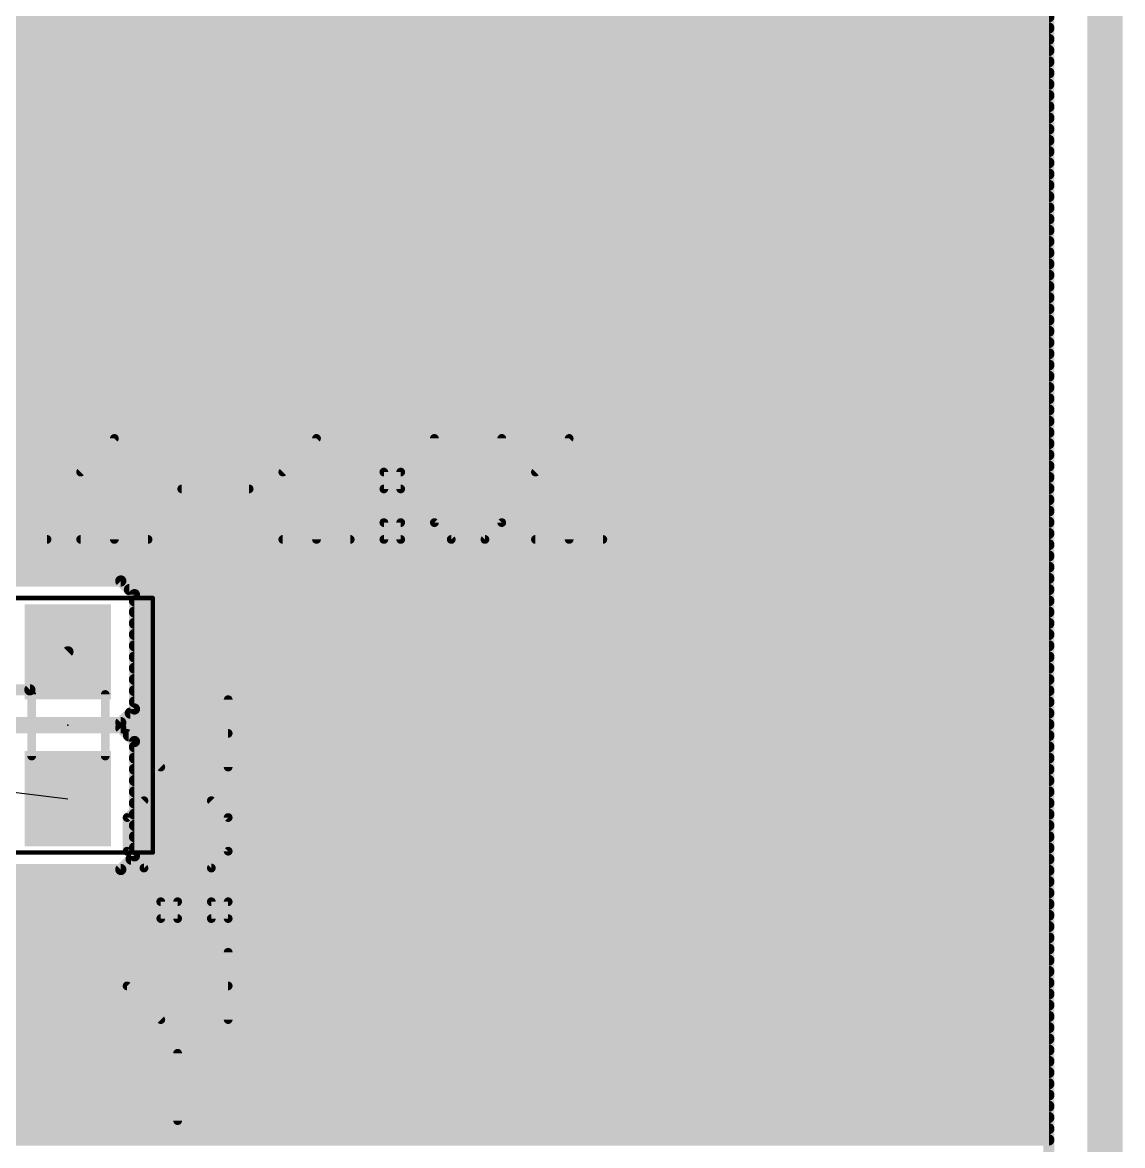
# Model space of a CAD drawing. Extents: x -13 to 61, y -28 to 85.
# Drawn here: x 37.47 to 50.2, y 44.14 to 57.14 of the extents above; entities that cross this region are included whole.
import ezdxf

# ---------------------------------------------------------------- set-up
doc = ezdxf.new("R2010")
doc.units = 0
for name, color, linetype in [('1', 22, 'CONTINUOUS'), ('19', 53, 'CONTINUOUS'), ('20', 7, 'CONTINUOUS'), ('23', 7, 'CONTINUOUS'), ('25', 253, 'CONTINUOUS'), ('39', 22, 'CONTINUOUS'), ('51', 253, 'CONTINUOUS')]:
    doc.layers.add(name, color=color, linetype=linetype)

# ---------------------------------------------------------------- blocks, each defined once
blk = doc.blocks.new('RECT')
blk.add_solid([(-0.5, -0.5), (0.5, -0.5), (-0.5, 0.5), (0.5, 0.5)])

msp = doc.modelspace()

# ---------------------------------------------------------------- linework, layer by layer
at = {"layer": '1', "const_width": 0.13}
for points in [[(49.3508, 67), (49.3508, 8)], [(35.0622, 57.2), (49.3508, 57.2)], [(35.1922, 57.07), (49.3508, 57.07)], [(35.3222, 56.94), (49.3508, 56.94)], [(35.4522, 56.81), (49.3508, 56.81)], [(35.5822, 56.68), (49.3508, 56.68)], [(35.6477, 56.55), (49.3508, 56.55)], [(35.6477, 56.42), (49.3508, 56.42)], [(35.5468, 56.29), (49.3508, 56.29)], [(35.4168, 56.16), (49.3508, 56.16)], [(35.2868, 56.03), (49.3508, 56.03)], [(35.1568, 55.9), (49.3508, 55.9)], [(35.0268, 55.77), (49.3508, 55.77)], [(34.8968, 55.64), (49.3508, 55.64)], [(34.7668, 55.51), (49.3508, 55.51)], [(34.6368, 55.38), (49.3508, 55.38)], [(34.5068, 55.25), (49.3508, 55.25)], [(34.3768, 55.12), (49.3508, 55.12)], [(34.2468, 54.99), (49.3508, 54.99)], [(34.1168, 54.86), (49.3508, 54.86)], [(33.9868, 54.73), (49.3508, 54.73)], [(33.8568, 54.6), (49.3508, 54.6)], [(33.7268, 54.47), (49.3508, 54.47)], [(33.5968, 54.34), (49.3508, 54.34)], [(33.4668, 54.21), (49.3508, 54.21)], [(33.3368, 54.08), (49.3508, 54.08)], [(33.2068, 53.95), (49.3508, 53.95)], [(33.0768, 53.82), (49.3508, 53.82)], [(32.9468, 53.69), (49.3508, 53.69)], [(32.8168, 53.56), (49.3508, 53.56)], [(32.6868, 53.43), (49.3508, 53.43)], [(32.5568, 53.3), (49.3508, 53.3)], [(32.4268, 53.17), (49.3508, 53.17)], [(32.2968, 53.04), (49.3508, 53.04)], [(32.1668, 52.91), (49.3508, 52.91)], [(32.0368, 52.78), (49.3508, 52.78)], [(31.9068, 52.65), (49.3508, 52.65)], [(31.7768, 52.52), (49.3508, 52.52)], [(31.6468, 52.39), (49.3508, 52.39)], [(31.5168, 52.26), (49.3508, 52.26)], [(31.3868, 52.13), (49.3508, 52.13)], [(31.2568, 52), (49.3508, 52)], [(31.1222, 51.87), (49.3508, 51.87)], [(30.9968, 51.74), (49.3508, 51.74)], [(30.8668, 51.61), (49.3508, 51.61)], [(30.7368, 51.48), (49.3508, 51.48)], [(30.6068, 51.35), (49.3508, 51.35)], [(34.2538, 51.22), (49.3508, 51.22)], [(34.3838, 51.09), (49.3508, 51.09)], [(34.5138, 50.96), (49.3508, 50.96)], [(34.6438, 50.83), (49.3508, 50.83)], [(34.7738, 50.7), (49.3508, 50.7)], [(38.6118, 50.67), (37.3882, 50.67)], [(38.77, 50.5118), (38.6118, 50.67)], [(38.7118, 50.57), (49.3508, 50.57)], [(38.77, 49.1882), (38.77, 50.5118)], [(38.77, 50.44), (49.3508, 50.44)], [(38.77, 50.31), (49.3508, 50.31)], [(38.77, 50.18), (49.3508, 50.18)], [(38.77, 50.05), (49.3508, 50.05)], [(38.77, 49.92), (49.3508, 49.92)], [(38, 49.85), (37.56, 49.41)], [(38.77, 49.79), (49.3508, 49.79)], [(38.77, 49.66), (49.3508, 49.66)], [(38.77, 49.53), (49.3508, 49.53)], [(37.56, 49.41), (34.11, 49.41)], [(38.77, 49.4), (49.3508, 49.4)], [(38.77, 49.27), (49.3508, 49.27)], [(38.6118, 49.03), (38.77, 49.1882)], [(38.7218, 49.14), (49.3508, 49.14)], [(35.72, 49.01), (49.3508, 49.01)], [(37.3882, 49.03), (38.6118, 49.03)], [(38.6118, 48.97), (37.3882, 48.97)], [(38.77, 48.8118), (38.6118, 48.97)], [(38.7018, 48.88), (49.3508, 48.88)], [(38.77, 47.4882), (38.77, 48.8118)], [(38.77, 48.75), (49.3508, 48.75)], [(38.77, 48.62), (49.3508, 48.62)], [(38.77, 48.49), (49.3508, 48.49)], [(38.77, 48.36), (49.3508, 48.36)], [(38.77, 48.23), (49.3508, 48.23)], [(38.77, 48.1), (49.3508, 48.1)], [(38.77, 47.97), (49.3508, 47.97)], [(38.77, 47.84), (49.3508, 47.84)], [(38.77, 47.71), (49.3508, 47.71)], [(38.77, 47.58), (49.3508, 47.58)], [(38.6118, 47.33), (38.77, 47.4882)], [(38.7318, 47.45), (49.3508, 47.45)], [(35.72, 47.32), (49.3508, 47.32)], [(37.3882, 47.33), (38.6118, 47.33)], [(35.72, 47.19), (49.3508, 47.19)], [(35.6418, 47.06), (49.3508, 47.06)], [(34.365, 46.93), (49.3508, 46.93)], [(34.3038, 46.8), (49.3508, 46.8)], [(35.6618, 46.67), (49.3508, 46.67)], [(35.72, 46.54), (49.3508, 46.54)], [(35.72, 46.41), (49.3508, 46.41)], [(35.72, 46.28), (49.3508, 46.28)], [(35.72, 46.15), (49.3508, 46.15)], [(35.72, 46.02), (49.3508, 46.02)], [(35.72, 45.89), (49.3508, 45.89)], [(35.5918, 45.76), (49.3508, 45.76)], [(0.6492, 45.63), (49.3508, 45.63)], [(0.6492, 45.5), (49.3508, 45.5)], [(0.6492, 45.37), (49.3508, 45.37)], [(0.6492, 45.24), (49.3508, 45.24)], [(0.6492, 45.11), (49.3508, 45.11)], [(0.6492, 44.98), (49.3508, 44.98)], [(0.6492, 44.85), (49.3508, 44.85)], [(0.6492, 44.72), (49.3508, 44.72)], [(0.6492, 44.59), (49.3508, 44.59)], [(0.6492, 44.46), (49.3508, 44.46)], [(0.6492, 44.33), (49.3508, 44.33)], [(0.6492, 44.2), (49.3508, 44.2)]]:
    msp.add_lwpolyline(points, dxfattribs=at)
at = {"layer": '1', "const_width": 0.065}
for points in [[(49.3508, 57.1675, 1), (49.3508, 57.2325)], [(49.3508, 57.0375, 1), (49.3508, 57.1025)], [(49.3508, 56.9075, 1), (49.3508, 56.9725)], [(49.3508, 56.7775, 1), (49.3508, 56.8425)], [(49.3508, 56.6475, 1), (49.3508, 56.7125)], [(49.3508, 56.5175, 1), (49.3508, 56.5825)], [(49.3508, 56.3875, 1), (49.3508, 56.4525)], [(49.3508, 56.2575, 1), (49.3508, 56.3225)], [(49.3508, 56.1275, 1), (49.3508, 56.1925)], [(49.3508, 55.9975, 1), (49.3508, 56.0625)], [(49.3508, 55.8675, 1), (49.3508, 55.9325)], [(49.3508, 55.7375, 1), (49.3508, 55.8025)], [(49.3508, 55.6075, 1), (49.3508, 55.6725)], [(49.3508, 55.4775, 1), (49.3508, 55.5425)], [(49.3508, 55.3475, 1), (49.3508, 55.4125)], [(49.3508, 55.2175, 1), (49.3508, 55.2825)], [(49.3508, 55.0875, 1), (49.3508, 55.1525)], [(49.3508, 54.9575, 1), (49.3508, 55.0225)], [(49.3508, 54.8275, 1), (49.3508, 54.8925)], [(49.3508, 54.6975, 1), (49.3508, 54.7625)], [(49.3508, 54.5675, 1), (49.3508, 54.6325)], [(49.3508, 54.4375, 1), (49.3508, 54.5025)], [(49.3508, 54.3075, 1), (49.3508, 54.3725)], [(49.3508, 54.1775, 1), (49.3508, 54.2425)], [(49.3508, 54.0475, 1), (49.3508, 54.1125)], [(49.3508, 53.9175, 1), (49.3508, 53.9825)], [(49.3508, 53.7875, 1), (49.3508, 53.8525)], [(49.3508, 53.6575, 1), (49.3508, 53.7225)], [(49.3508, 53.5275, 1), (49.3508, 53.5925)], [(49.3508, 53.3975, 1), (49.3508, 53.4625)], [(49.3508, 53.2675, 1), (49.3508, 53.3325)], [(49.3508, 53.1375, 1), (49.3508, 53.2025)], [(49.3508, 53.0075, 1), (49.3508, 53.0725)], [(49.3508, 52.8775, 1), (49.3508, 52.9425)], [(49.3508, 52.7475, 1), (49.3508, 52.8125)], [(49.3508, 52.6175, 1), (49.3508, 52.6825)], [(49.3508, 52.4875, 1), (49.3508, 52.5525)], [(49.3508, 52.3575, 1), (49.3508, 52.4225)], [(49.3508, 52.2275, 1), (49.3508, 52.2925)], [(49.3508, 52.0975, 1), (49.3508, 52.1625)], [(49.3508, 51.9675, 1), (49.3508, 52.0325)], [(49.3508, 51.8375, 1), (49.3508, 51.9025)], [(49.3508, 51.7075, 1), (49.3508, 51.7725)], [(49.3508, 51.5775, 1), (49.3508, 51.6425)], [(49.3508, 51.4475, 1), (49.3508, 51.5125)], [(49.3508, 51.3175, 1), (49.3508, 51.3825)], [(49.3508, 51.1875, 1), (49.3508, 51.2525)], [(49.3508, 51.0575, 1), (49.3508, 51.1225)], [(49.3508, 50.9275, 1), (49.3508, 50.9925)], [(49.3508, 50.7975, 1), (49.3508, 50.8625)], [(38.6348, 50.693, 1), (38.5889, 50.647)], [(38.6118, 50.6375, 1), (38.6118, 50.7025)], [(49.3508, 50.6675, 1), (49.3508, 50.7325)], [(38.7118, 50.6025, 1), (38.7118, 50.5375)], [(38.8025, 50.5118, 1), (38.7375, 50.5118)], [(49.3508, 50.5375, 1), (49.3508, 50.6025)], [(38.77, 50.4725, 1), (38.77, 50.4075)], [(38.747, 50.4889, 1), (38.793, 50.5348)], [(49.3508, 50.4075, 1), (49.3508, 50.4725)], [(38.77, 50.3425, 1), (38.77, 50.2775)], [(49.3508, 50.2775, 1), (49.3508, 50.3425)], [(38.77, 50.2125, 1), (38.77, 50.1475)], [(49.3508, 50.1475, 1), (49.3508, 50.2125)], [(38.77, 50.0825, 1), (38.77, 50.0175)], [(49.3508, 50.0175, 1), (49.3508, 50.0825)], [(38.77, 49.9525, 1), (38.77, 49.8875)], [(49.3508, 49.8875, 1), (49.3508, 49.9525)], [(38.023, 49.827, 1), (37.977, 49.873)], [(38.77, 49.8225, 1), (38.77, 49.7575)], [(49.3508, 49.7575, 1), (49.3508, 49.8225)], [(38.77, 49.6925, 1), (38.77, 49.6275)], [(49.3508, 49.6275, 1), (49.3508, 49.6925)], [(38.77, 49.5625, 1), (38.77, 49.4975)], [(49.3508, 49.4975, 1), (49.3508, 49.5625)], [(37.537, 49.433, 1), (37.583, 49.387)], [(37.56, 49.3775, 1), (37.56, 49.4425)], [(38.77, 49.4325, 1), (38.77, 49.3675)], [(49.3508, 49.3675, 1), (49.3508, 49.4325)], [(38.77, 49.3025, 1), (38.77, 49.2375)], [(49.3508, 49.2375, 1), (49.3508, 49.3025)], [(38.7218, 49.1725, 1), (38.7218, 49.1075)], [(38.7375, 49.1882, 1), (38.8025, 49.1882)], [(38.793, 49.1652, 1), (38.747, 49.2111)], [(49.3508, 49.1075, 1), (49.3508, 49.1725)], [(38.5889, 49.053, 1), (38.6348, 49.007)], [(38.6348, 48.993, 1), (38.5889, 48.947)], [(38.6118, 48.9975, 1), (38.6118, 49.0625)], [(38.6118, 48.9375, 1), (38.6118, 49.0025)], [(49.3508, 48.9775, 1), (49.3508, 49.0425)], [(38.7018, 48.9125, 1), (38.7018, 48.8475)], [(49.3508, 48.8475, 1), (49.3508, 48.9125)], [(38.8025, 48.8118, 1), (38.7375, 48.8118)], [(38.77, 48.7825, 1), (38.77, 48.7175)], [(38.747, 48.7889, 1), (38.793, 48.8348)], [(49.3508, 48.7175, 1), (49.3508, 48.7825)], [(38.77, 48.6525, 1), (38.77, 48.5875)], [(49.3508, 48.5875, 1), (49.3508, 48.6525)], [(38.77, 48.5225, 1), (38.77, 48.4575)], [(49.3508, 48.4575, 1), (49.3508, 48.5225)], [(38.77, 48.3925, 1), (38.77, 48.3275)], [(49.3508, 48.3275, 1), (49.3508, 48.3925)], [(38.77, 48.2625, 1), (38.77, 48.1975)], [(49.3508, 48.1975, 1), (49.3508, 48.2625)], [(38.77, 48.1325, 1), (38.77, 48.0675)], [(49.3508, 48.0675, 1), (49.3508, 48.1325)], [(38.77, 48.0025, 1), (38.77, 47.9375)], [(49.3508, 47.9375, 1), (49.3508, 48.0025)], [(38.77, 47.8725, 1), (38.77, 47.8075)], [(49.3508, 47.8075, 1), (49.3508, 47.8725)], [(38.77, 47.7425, 1), (38.77, 47.6775)], [(49.3508, 47.6775, 1), (49.3508, 47.7425)], [(38.77, 47.6125, 1), (38.77, 47.5475)], [(49.3508, 47.5475, 1), (49.3508, 47.6125)], [(38.7318, 47.4825, 1), (38.7318, 47.4175)], [(38.7375, 47.4882, 1), (38.8025, 47.4882)], [(38.793, 47.4652, 1), (38.747, 47.5111)], [(49.3508, 47.4175, 1), (49.3508, 47.4825)], [(38.5889, 47.353, 1), (38.6348, 47.307)], [(38.6118, 47.2975, 1), (38.6118, 47.3625)], [(49.3508, 47.2875, 1), (49.3508, 47.3525)], [(49.3508, 47.1575, 1), (49.3508, 47.2225)], [(49.3508, 47.0275, 1), (49.3508, 47.0925)], [(49.3508, 46.8975, 1), (49.3508, 46.9625)], [(49.3508, 46.7675, 1), (49.3508, 46.8325)], [(49.3508, 46.6375, 1), (49.3508, 46.7025)], [(49.3508, 46.5075, 1), (49.3508, 46.5725)], [(49.3508, 46.3775, 1), (49.3508, 46.4425)], [(49.3508, 46.2475, 1), (49.3508, 46.3125)], [(49.3508, 46.1175, 1), (49.3508, 46.1825)], [(49.3508, 45.9875, 1), (49.3508, 46.0525)], [(49.3508, 45.8575, 1), (49.3508, 45.9225)], [(49.3508, 45.7275, 1), (49.3508, 45.7925)], [(49.3508, 45.5975, 1), (49.3508, 45.6625)], [(49.3508, 45.4675, 1), (49.3508, 45.5325)], [(49.3508, 45.3375, 1), (49.3508, 45.4025)], [(49.3508, 45.2075, 1), (49.3508, 45.2725)], [(49.3508, 45.0775, 1), (49.3508, 45.1425)], [(49.3508, 44.9475, 1), (49.3508, 45.0125)], [(49.3508, 44.8175, 1), (49.3508, 44.8825)], [(49.3508, 44.6875, 1), (49.3508, 44.7525)], [(49.3508, 44.5575, 1), (49.3508, 44.6225)], [(49.3508, 44.4275, 1), (49.3508, 44.4925)], [(49.3508, 44.2975, 1), (49.3508, 44.3625)], [(49.3508, 44.1675, 1), (49.3508, 44.2325)]]:
    msp.add_lwpolyline(points, format="xyb", dxfattribs=at)
at = {"layer": '19'}
msp.add_line((33, 48.75), (38, 48.15), dxfattribs=at)
at = {"layer": '20', "const_width": 0.4064}
msp.add_lwpolyline([(50, 75), (50, 0)], dxfattribs=at)
at = {"layer": '23'}
msp.add_point((38, 49), dxfattribs=at)
at = {"layer": '25', "const_width": 0.1016}
for points in [[(38.1478, 51.9304), (38.5376, 52.3202)], [(38.5376, 52.3202), (38.5376, 51.1508)], [(40.4866, 51.9304), (40.8764, 52.3202)], [(40.8764, 52.3202), (40.8764, 51.1508)], [(42.2407, 52.3202), (42.2407, 51.3457)], [(43.0203, 51.3457), (43.0203, 52.3202)], [(43.4101, 51.9304), (43.7999, 52.3202)], [(43.7999, 52.3202), (43.7999, 51.1508)], [(41.656, 51.9304), (41.8509, 51.9304)], [(41.656, 51.7355), (41.656, 51.9304)], [(41.8509, 51.9304), (41.8509, 51.7355)], [(39.3172, 51.7355), (40.0968, 51.7355)], [(41.8509, 51.7355), (41.656, 51.7355)], [(41.656, 51.3457), (41.8509, 51.3457)], [(41.656, 51.1508), (41.656, 51.3457)], [(41.8509, 51.3457), (41.8509, 51.1508)], [(42.2407, 51.3457), (42.4356, 51.1508)], [(42.8254, 51.1508), (43.0203, 51.3457)], [(36.9784, 51.1508), (37.758, 51.1508)], [(38.1478, 51.1508), (38.9274, 51.1508)], [(40.4866, 51.1508), (41.2662, 51.1508)], [(41.8509, 51.1508), (41.656, 51.1508)], [(42.4356, 51.1508), (42.8254, 51.1508)], [(43.4101, 51.1508), (44.1897, 51.1508)], [(39.8542, 48.5164), (39.8542, 49.296)], [(39.0746, 48.5164), (38.6848, 48.9062)], [(38.6848, 48.9062), (39.8542, 48.9062)], [(38.8797, 48.1266), (38.6848, 47.9317)], [(39.8542, 47.9317), (39.6593, 48.1266)], [(38.6848, 47.9317), (38.6848, 47.5419)], [(39.8542, 47.5419), (39.8542, 47.9317)], [(38.6848, 47.5419), (38.8797, 47.347)], [(39.6593, 47.347), (39.8542, 47.5419)], [(38.8797, 47.347), (39.6593, 47.347)], [(39.0746, 46.7623), (39.0746, 46.9572)], [(39.0746, 46.9572), (39.2695, 46.9572)], [(39.2695, 46.9572), (39.2695, 46.7623)], [(39.6593, 46.7623), (39.6593, 46.9572)], [(39.6593, 46.9572), (39.8542, 46.9572)], [(39.8542, 46.9572), (39.8542, 46.7623)], [(39.2695, 46.7623), (39.0746, 46.7623)], [(39.8542, 46.7623), (39.6593, 46.7623)], [(39.8542, 45.5929), (39.8542, 46.3725)], [(39.0746, 45.5929), (38.6848, 45.9827)], [(38.6848, 45.9827), (39.8542, 45.9827)], [(39.2695, 44.4235), (39.2695, 45.2031)]]:
    msp.add_lwpolyline(points, dxfattribs=at)
at = {"layer": '25', "const_width": 0.0508}
for points in [[(38.563, 52.3202, 1), (38.5122, 52.3202)], [(38.5555, 52.3022, 1), (38.5196, 52.3382)], [(40.9018, 52.3202, 1), (40.851, 52.3202)], [(40.8943, 52.3022, 1), (40.8584, 52.3382)], [(42.2661, 52.3202, 1), (42.2153, 52.3202)], [(43.0457, 52.3202, 1), (42.9949, 52.3202)], [(43.8253, 52.3202, 1), (43.7745, 52.3202)], [(43.8178, 52.3022, 1), (43.7819, 52.3382)], [(38.1298, 51.9484, 1), (38.1657, 51.9124)], [(40.4686, 51.9484, 1), (40.5045, 51.9124)], [(41.656, 51.9558, 1), (41.656, 51.905)], [(41.6814, 51.9304, 1), (41.6306, 51.9304)], [(41.8763, 51.9304, 1), (41.8255, 51.9304)], [(41.8509, 51.905, 1), (41.8509, 51.9558)], [(43.3921, 51.9484, 1), (43.428, 51.9124)], [(39.3172, 51.7609, 1), (39.3172, 51.7101)], [(40.0968, 51.7101, 1), (40.0968, 51.7609)], [(41.656, 51.7609, 1), (41.656, 51.7101)], [(41.6306, 51.7355, 1), (41.6814, 51.7355)], [(41.8255, 51.7355, 1), (41.8763, 51.7355)], [(41.8509, 51.7101, 1), (41.8509, 51.7609)], [(41.656, 51.3711, 1), (41.656, 51.3203)], [(41.6814, 51.3457, 1), (41.6306, 51.3457)], [(41.8763, 51.3457, 1), (41.8255, 51.3457)], [(41.8509, 51.3203, 1), (41.8509, 51.3711)], [(42.2586, 51.3637, 1), (42.2227, 51.3277)], [(42.2153, 51.3457, 1), (42.2661, 51.3457)], [(42.9949, 51.3457, 1), (43.0457, 51.3457)], [(43.0382, 51.3277, 1), (43.0023, 51.3637)], [(37.758, 51.1254, 1), (37.758, 51.1762)], [(38.1478, 51.1762, 1), (38.1478, 51.1254)], [(38.5122, 51.1508, 1), (38.563, 51.1508)], [(38.9274, 51.1254, 1), (38.9274, 51.1762)], [(40.4866, 51.1762, 1), (40.4866, 51.1254)], [(40.851, 51.1508, 1), (40.9018, 51.1508)], [(41.2662, 51.1254, 1), (41.2662, 51.1762)], [(41.656, 51.1762, 1), (41.656, 51.1254)], [(41.6306, 51.1508, 1), (41.6814, 51.1508)], [(41.8255, 51.1508, 1), (41.8763, 51.1508)], [(41.8509, 51.1254, 1), (41.8509, 51.1762)], [(42.4356, 51.1762, 1), (42.4356, 51.1254)], [(42.4176, 51.1328, 1), (42.4535, 51.1688)], [(42.8074, 51.1688, 1), (42.8433, 51.1328)], [(42.8254, 51.1254, 1), (42.8254, 51.1762)], [(43.4101, 51.1762, 1), (43.4101, 51.1254)], [(43.7745, 51.1508, 1), (43.8253, 51.1508)], [(44.1897, 51.1254, 1), (44.1897, 51.1762)], [(39.8796, 49.296, 1), (39.8288, 49.296)], [(38.7028, 48.9241, 1), (38.6668, 48.8882)], [(38.6848, 48.9316, 1), (38.6848, 48.8808)], [(39.8542, 48.8808, 1), (39.8542, 48.9316)], [(39.0566, 48.4984, 1), (39.0926, 48.5343)], [(39.8288, 48.5164, 1), (39.8796, 48.5164)], [(38.8977, 48.1086, 1), (38.8617, 48.1445)], [(39.6773, 48.1445, 1), (39.6413, 48.1086)], [(38.7102, 47.9317, 1), (38.6594, 47.9317)], [(38.6668, 47.9496, 1), (38.7028, 47.9137)], [(39.8796, 47.9317, 1), (39.8288, 47.9317)], [(39.8362, 47.9137, 1), (39.8722, 47.9496)], [(38.7028, 47.5598, 1), (38.6668, 47.5239)], [(39.8722, 47.5239, 1), (39.8362, 47.5598)], [(38.6594, 47.5419, 1), (38.7102, 47.5419)], [(39.8288, 47.5419, 1), (39.8796, 47.5419)], [(38.8797, 47.3724, 1), (38.8797, 47.3216)], [(38.8617, 47.329, 1), (38.8977, 47.3649)], [(39.6413, 47.3649, 1), (39.6773, 47.329)], [(39.6593, 47.3216, 1), (39.6593, 47.3724)], [(39.1, 46.9572, 1), (39.0492, 46.9572)], [(39.0746, 46.9826, 1), (39.0746, 46.9318)], [(39.2949, 46.9572, 1), (39.2441, 46.9572)], [(39.2695, 46.9318, 1), (39.2695, 46.9826)], [(39.6847, 46.9572, 1), (39.6339, 46.9572)], [(39.6593, 46.9826, 1), (39.6593, 46.9318)], [(39.8796, 46.9572, 1), (39.8288, 46.9572)], [(39.8542, 46.9318, 1), (39.8542, 46.9826)], [(39.0746, 46.7877, 1), (39.0746, 46.7369)], [(39.2695, 46.7369, 1), (39.2695, 46.7877)], [(39.6593, 46.7877, 1), (39.6593, 46.7369)], [(39.8542, 46.7369, 1), (39.8542, 46.7877)], [(39.0492, 46.7623, 1), (39.1, 46.7623)], [(39.2441, 46.7623, 1), (39.2949, 46.7623)], [(39.6339, 46.7623, 1), (39.6847, 46.7623)], [(39.8288, 46.7623, 1), (39.8796, 46.7623)], [(39.8796, 46.3725, 1), (39.8288, 46.3725)], [(38.7028, 46.0006, 1), (38.6668, 45.9647)], [(38.6848, 46.0081, 1), (38.6848, 45.9573)], [(39.8542, 45.9573, 1), (39.8542, 46.0081)], [(39.0566, 45.5749, 1), (39.0926, 45.6108)], [(39.8288, 45.5929, 1), (39.8796, 45.5929)], [(39.2949, 45.2031, 1), (39.2441, 45.2031)], [(39.2441, 44.4235, 1), (39.2949, 44.4235)]]:
    msp.add_lwpolyline(points, format="xyb", dxfattribs=at)
at = {"layer": '39', "const_width": 0.0508}
for points in [[(37.017, 50.473), (38.983, 50.473)], [(38.983, 50.473), (38.983, 47.527)], [(38.983, 47.527), (37.017, 47.527)]]:
    msp.add_lwpolyline(points, dxfattribs=at)
at = {"layer": '39', "const_width": 0.0254}
for points in [[(38.9957, 50.473, 1), (38.9703, 50.473)], [(38.983, 50.4603, 1), (38.983, 50.4857)], [(38.9703, 47.527, 1), (38.9957, 47.527)], [(38.983, 47.5143, 1), (38.983, 47.5397)]]:
    msp.add_lwpolyline(points, format="xyb", dxfattribs=at)
at = {"layer": '51', "const_width": 0.1016}
for points in [[(37.581, 49.356), (37.581, 48.644)], [(38.432, 49.356), (38.432, 48.644)]]:
    msp.add_lwpolyline(points, dxfattribs=at)
at = {"layer": '51', "const_width": 0.0508}
for points in [[(37.6064, 49.356, 1), (37.5556, 49.356)], [(38.4574, 49.356, 1), (38.4066, 49.356)], [(37.5556, 48.644, 1), (37.6064, 48.644)], [(38.4066, 48.644, 1), (38.4574, 48.644)]]:
    msp.add_lwpolyline(points, format="xyb", dxfattribs=at)

# ---------------------------------------------------------------- block references
at = {"layer": '1', "xscale": 1.1, "rotation": 270}
for p in [(38, 49.85), (38, 48.15)]:
    msp.add_blockref('RECT', p, dxfattribs=at)
at = {"layer": '51', "xscale": 0.5001, "yscale": 0.95, "rotation": 270}
for p in [(38.0051, 49.5881), (38.0051, 48.4198)]:
    msp.add_blockref('RECT', p, dxfattribs=at)

doc.saveas('drawing.dxf')
